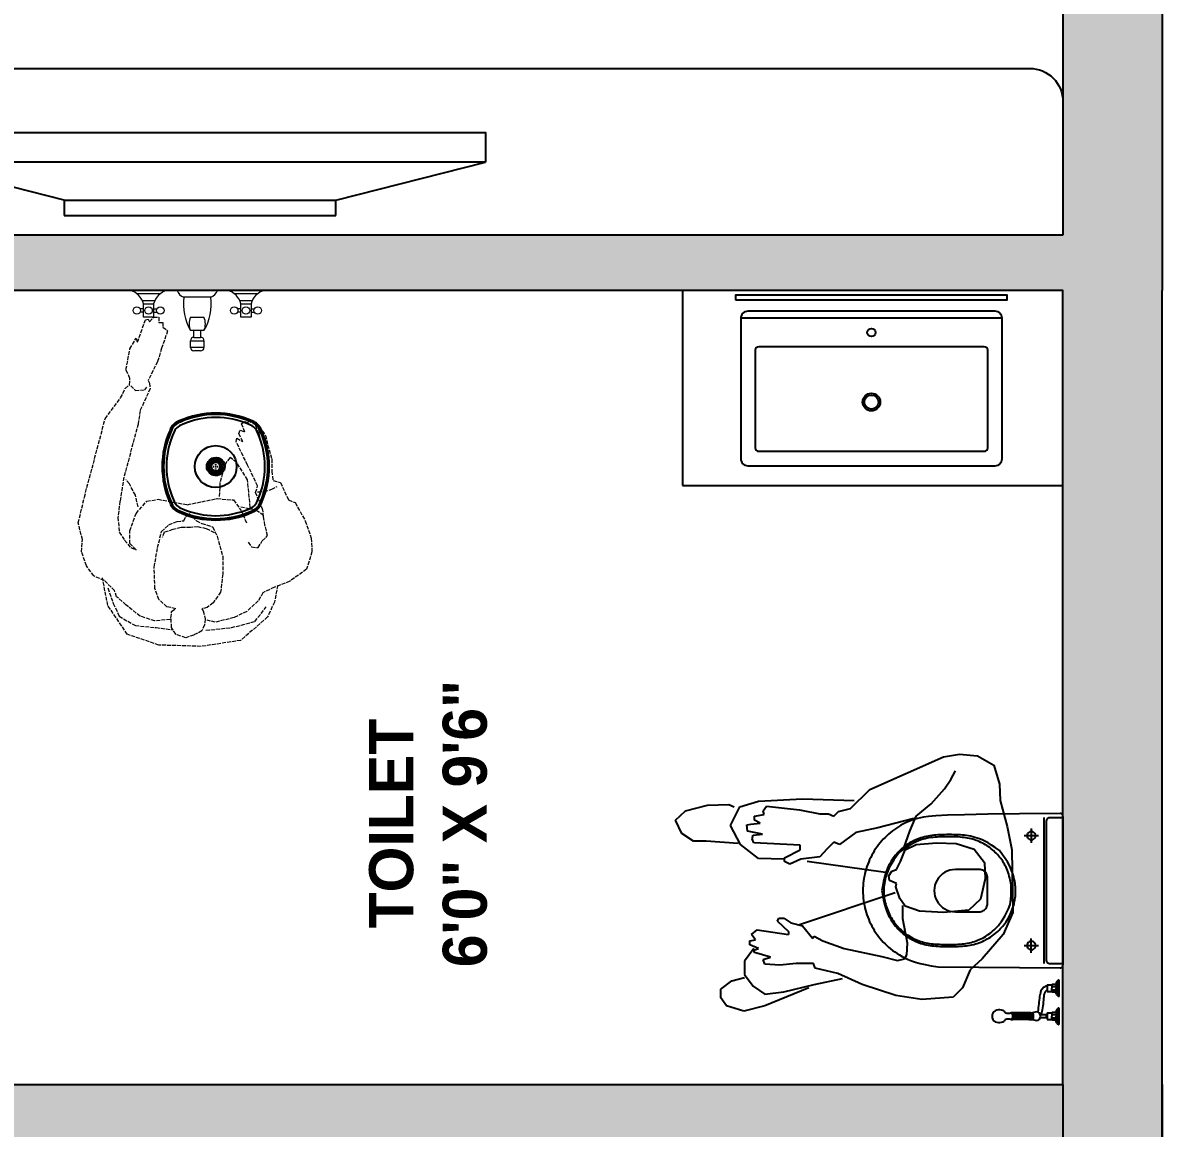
# Model space of a CAD drawing. Header units: inches. Extents: x 9636 to 21597, y -10243 to 557.
# Drawn here: x 9760.8 to 9864.1, y -6271.4 to -6171.2 of the extents above; entities that cross this region are included whole.
import ezdxf

# ---------------------------------------------------------------- set-up
doc = ezdxf.new("R2010")
doc.units = ezdxf.units.IN
doc.header["$MEASUREMENT"] = 0
doc.linetypes.add('ACAD_ISO02W100', pattern=[15, 12, -3])
doc.linetypes.add('CENTER2', pattern=[1.125, 0.75, -0.125, 0.125, -0.125])
doc.layers.add('col.', color=31, linetype='Continuous', lineweight=0)
doc.layers.add('WALL', color=23, linetype='Continuous', lineweight=15)
for name, color, linetype in [('Edges', 7, 'Continuous'), ('IEL-HATCH-002', 7, 'Continuous'), ('sanit acces', 4, 'Continuous')]:
    doc.layers.add(name, color=color, linetype=linetype)
doc.styles.add('HEMI', font='stylu.ttf')

# ---------------------------------------------------------------- blocks, each defined once
blk = doc.blocks.new('R95')
at = {"color": 0, "linetype": 'ByBlock'}
for p, q in [((-98.8, 714.9), (-136, 663.4)), ((-45.2, 731.4), (-98.8, 714.9)), ((-3.9, 729.4), (-45.2, 731.4)), ((49.7, 710.8), (-3.9, 729.4)), ((105.4, 679.9), (49.7, 710.8)), ((113.7, 659.3), (105.4, 679.9)), ((-136, 663.4), (-154.5, 616)), ((167.3, 634.6), (113.7, 659.3)), ((173.5, 611.9), (167.3, 634.6)), ((-245.3, 595.4), (-317.5, 512.9)), ((-199.9, 616), (-245.3, 595.4)), ((-148.3, 626.3), (-199.9, 616)), ((-154.5, 616), (-171, 581)), ((-12.2, 578.9), (4.3, 595.4)), ((4.3, 595.4), (35.3, 587.1)), ((138.4, 585.1), (146.7, 607.8)), ((146.7, 607.8), (154.9, 624.2)), ((202.4, 607.8), (173.5, 611.9)), ((239.5, 607.8), (202.4, 607.8)), ((282.8, 595.4), (239.5, 607.8)), ((311.7, 589.2), (282.8, 595.4)), ((-259.7, 556.2), (-214.3, 591.3)), ((-195.8, 566.5), (-228.8, 531.5)), ((-171, 581), (-195.8, 566.5)), ((-32.8, 566.5), (-12.2, 578.9)), ((-30.7, 545.9), (-32.8, 566.5)), ((35.3, 587.1), (62.1, 583)), ((62.1, 583), (82.7, 581)), ((82.7, 560.3), (68.3, 581)), ((82.7, 581), (136.4, 558.3)), ((93, 512.9), (82.7, 560.3)), ((136.4, 558.3), (157, 564.5)), ((138.4, 564.5), (138.4, 585.1)), ((157, 564.5), (220.9, 533.6)), ((357.1, 552.1), (309.6, 570.7)), ((309.6, 570.7), (332.3, 568.6)), ((326.1, 578.9), (311.7, 589.2)), ((332.3, 568.6), (326.1, 578.9)), ((-278.3, 484.1), (-259.7, 556.2)), ((-228.8, 531.5), (-247.4, 492.3)), ((-16.3, 535.6), (-30.7, 545.9)), ((82.7, 512.9), (41.5, 531.5)), ((91, 541.8), (175.5, 533.6)), ((175.5, 533.6), (229.2, 500.6)), ((220.9, 533.6), (293.1, 498.5)), ((328.2, 510.9), (322, 525.3)), ((322, 525.3), (348.8, 515)), ((348.8, 515), (355, 525.3)), ((350.9, 535.6), (359.1, 537.7)), ((355, 525.3), (350.9, 535.6)), ((359.1, 537.7), (357.1, 552.1)), ((-317.5, 512.9), (-336.1, 391.3)), ((-247.4, 492.3), (-261.8, 434.6)), ((113.7, 490.3), (82.7, 512.9)), ((117.8, 440.8), (113.7, 490.3)), ((229.2, 500.6), (243.6, 480)), ((303.5, 500.6), (293.1, 519.1)), ((293.1, 519.1), (317.9, 506.8)), ((293.1, 498.5), (303.5, 500.6)), ((317.9, 506.8), (328.2, 510.9)), ((-286.5, 405.8), (-278.3, 484.1)), ((-113.3, 457.3), (-169, 451.1)), ((-59.6, 457.3), (-113.3, 457.3)), ((2.3, 440.8), (-59.6, 457.3)), ((225.1, 465.5), (167.3, 449)), ((243.6, 480), (225.1, 465.5)), ((-261.8, 434.6), (-255.6, 409.9)), ((-202, 428.4), (-216.4, 409.9)), ((-169, 451.1), (-202, 428.4)), ((31.1, 426.4), (2.3, 440.8)), ((12.6, 432.6), (25, 407.8)), ((41.5, 393.4), (31.1, 426.4)), ((99.2, 348), (117.8, 440.8)), ((167.3, 449), (124, 447)), ((-336.1, 391.3), (-331.9, 261.5)), ((-288.6, 393.4), (-301, 368.7)), ((-270, 401.6), (-288.6, 393.4)), ((-251.5, 403.7), (-270, 401.6)), ((-226.7, 397.5), (-251.5, 403.7)), ((-220.5, 393.4), (-226.7, 397.5)), ((-216.4, 409.9), (-220.5, 393.4)), ((25, 407.8), (31.1, 381)), ((49.7, 376.9), (41.5, 393.4)), ((-301, 368.7), (-309.2, 343.9)), ((31.1, 381), (29.1, 358.4)), ((29.1, 358.4), (29.1, 329.5)), ((62.1, 364.5), (49.7, 376.9)), ((72.4, 354.2), (62.1, 364.5)), ((62.1, 343.9), (72.4, 354.2)), ((-309.2, 343.9), (-298.9, 313)), ((29.1, 329.5), (22.9, 304.8)), ((37.3, 292.4), (47.6, 317.1)), ((47.6, 317.1), (49.7, 337.7)), ((49.7, 337.7), (62.1, 343.9)), ((115.7, 259.4), (99.2, 348)), ((-298.9, 313), (-278.3, 300.6)), ((-278.3, 253.2), (-284.5, 300.6)), ((-278.3, 300.6), (-249.4, 298.6)), ((-253.5, 296.5), (-257.7, 249.1)), ((-249.4, 298.6), (-228.8, 300.6)), ((-228.8, 300.6), (-220.5, 313)), ((-220.5, 313), (-214.3, 286.2)), ((-214.3, 286.2), (-191.7, 261.5)), ((22.9, 304.8), (14.6, 278)), ((16.7, 269.7), (37.3, 292.4)), ((633.5, 288.3), (579.9, 269.7)), ((643.8, 273.8), (633.5, 288.3)), ((-331.9, 261.5), (-298.9, 164.6)), ((-272.1, 189.3), (-278.3, 253.2)), ((-257.7, 249.1), (-243.2, 203.8)), ((-191.7, 261.5), (-158.6, 249.1)), ((-158.6, 249.1), (-92.6, 247.1)), ((-92.6, 247.1), (-32.8, 257.4)), ((-32.8, 257.4), (16.7, 269.7)), ((14.6, 278), (-1.9, 271.8)), ((109.5, 224.4), (115.7, 259.4)), ((538.6, 257.4), (480.9, 228.5)), ((579.9, 269.7), (538.6, 257.4)), ((658.3, 273.8), (643.8, 273.8)), ((658.3, 261.5), (658.3, 273.8)), ((674.8, 261.5), (658.3, 261.5)), ((660.3, 232.6), (674.8, 245)), ((674.8, 245), (674.8, 261.5)), ((72.4, 191.4), (109.5, 224.4)), ((456.1, 234.7), (388, 203.8)), ((449.9, 189.3), (452, 218.2)), ((452, 218.2), (460.2, 224.4)), ((472.6, 232.6), (456.1, 234.7)), ((480.9, 228.5), (472.6, 232.6)), ((598.4, 195.5), (666.5, 220.3)), ((668.6, 228.5), (660.3, 232.6)), ((666.5, 220.3), (668.6, 228.5)), ((-243.2, 139.9), (-272.1, 189.3)), ((-243.2, 203.8), (-208.2, 160.5)), ((-32.8, 174.9), (-39, 191.4)), ((-39, 191.4), (-20.4, 172.8)), ((-10.1, 156.4), (-32.8, 174.9)), ((18.8, 172.8), (72.4, 191.4)), ((93, 197.6), (128.1, 189.3)), ((128.1, 189.3), (163.2, 170.8)), ((346.8, 197.6), (183.8, 154.3)), ((388, 203.8), (346.8, 197.6)), ((464.4, 174.9), (449.9, 189.3)), ((577.8, 172.8), (610.8, 191.4)), ((610.8, 191.4), (598.4, 195.5)), ((-298.9, 164.6), (-210.2, 104.8)), ((-208.2, 160.5), (-183.4, 131.6)), ((-20.4, 172.8), (18.8, 172.8)), ((14.6, 139.9), (-10.1, 156.4)), ((109.5, 141.9), (60, 135.7)), ((183.8, 154.3), (109.5, 141.9)), ((163.2, 170.8), (175.5, 160.5)), ((363.3, 96.6), (427.2, 144)), ((427.2, 144), (456.1, 158.4)), ((456.1, 158.4), (466.4, 170.8)), ((466.4, 170.8), (487.1, 172.8)), ((487.1, 172.8), (513.9, 160.5)), ((513.9, 160.5), (577.8, 172.8)), ((-204, 121.3), (-243.2, 139.9)), ((-156.6, 104.8), (-204, 121.3)), ((-183.4, 131.6), (-164.8, 125.4)), ((-164.8, 125.4), (-133.9, 94.5)), ((60, 135.7), (14.6, 139.9)), ((-210.2, 104.8), (-125.6, 88.3)), ((-133.9, 94.5), (-119.5, 61.5)), ((121.9, 32.7), (363.3, 96.6)), ((-119.5, 61.5), (-88.5, 38.9)), ((-88.5, 38.9), (-45.2, 24.4)), ((-45.2, 24.4), (-8.1, 26.5)), ((-8.1, 26.5), (43.5, 14.1)), ((43.5, 14.1), (121.9, 32.7))]:
    blk.add_line(p, q, dxfattribs=at)
blk = doc.blocks.new('Faucet - Bathroom front')
at = {"color": 250}
for p, q in [((-0.5, 4.25), (0.5, 4.25)), ((0.5, 3.75), (-0.5, 3.75)), ((-0.25, 3), (-0.25, 3.5)), ((0.25, 3.5), (0.25, 3)), ((-0.5, 3), (0.5, 3)), ((0.5, 2), (-0.5, 2)), ((-4, 1.625), (-4.25, 1.625)), ((-4, 1.375), (-4.25, 1.375)), ((-3.25, 1.625), (-3, 1.625)), ((-3.25, 1.375), (-3, 1.375)), ((3.25, 1.625), (3, 1.625)), ((3.25, 1.375), (3, 1.375)), ((4, 1.625), (4.25, 1.625)), ((4, 1.375), (4.25, 1.375)), ((-5, 0), (-2.25, 0)), ((-4.5087, 0.25), (-2.7408, 0.25)), ((-3.1442, 0.75), (-4.0979, 0.75)), ((-1.5, 0), (1.5, 0)), ((-1, 0.5), (1, 0.5)), ((2.25, 0), (5, 0)), ((2.7413, 0.25), (4.5092, 0.25)), ((4.1058, 0.75), (3.1521, 0.75))]:
    blk.add_line(p, q, dxfattribs=at)
for points in [[(-0.5, 3.75), (-0.5, 4.25)], [(-0.25, 4.5), (0.25, 4.5)], [(0.5, 4.25), (0.5, 3.75)], [(0.25, 3.5), (-0.25, 3.5)]]:
    blk.add_lwpolyline(points, dxfattribs=at)
for points in [[(-4, 1), (-4, 2), (-3.25, 2), (-3.25, 1)], [(3.25, 1), (3.25, 2), (4, 2), (4, 1)]]:
    blk.add_lwpolyline(points, close=True, dxfattribs=at)
for centre in [(-4.5, 1.5), (-3.625, 1.5), (-2.75, 1.5), (2.75, 1.5), (3.625, 1.5), (4.5, 1.5)]:
    blk.add_circle(centre, 0.2795, dxfattribs=at)
for centre, radius, start, end in [((-0.2575, 4.2575), 0.2426, 88.22243, 181.7776), ((0.2575, 4.2575), 0.2426, 358.2224, 91.77757), ((-0.2575, 3.7425), 0.2426, 178.2224, 271.7776), ((0.2575, 3.7425), 0.2426, 268.2224, 1.777565), ((3, 1), 4.0311, 150.2551, 187.125), ((0.6413, 2.5), 1.246, 156.3417, 203.6583), ((-3, 1), 4.0311, 352.875, 29.74488), ((-0.6413, 2.5), 1.246, 336.3417, 23.65835), ((-5.375, 1.375), 1.4252, 285.2551, 344.7449), ((-1.875, 1.375), 1.4252, 195.2551, 254.7449), ((1.875, 1.375), 1.4252, 285.2551, 344.7449), ((5.375, 1.375), 1.4252, 195.2551, 254.7449), ((-0.7962, -0.2038), 0.7327, 106.1502, 163.8498), ((0.7962, -0.2038), 0.7327, 16.1502, 73.84979)]:
    blk.add_arc(centre, radius, start, end, dxfattribs=at)
blk = doc.blocks.new('20')
at = {"linetype": 'Continuous'}
for p, q in [((20307.3, 17155.2), (20302.8, 17153.4)), ((20304.5, 17146.2), (20304.5, 17147.5)), ((20304.5, 17146.2), (20304.5, 17137.3)), ((20307.3, 17155.2), (20313.6, 17157.8)), ((20318, 17159.7), (20313.6, 17157.8)), ((20328.5, 17147.5), (20328.5, 17146.2)), ((20328.5, 17137.3), (20328.5, 17146.2)), ((20304.5, 17136), (20304.5, 17137.3)), ((20315.1, 17123.8), (20319.5, 17125.7)), ((20319.5, 17125.7), (20325.8, 17128.3)), ((20325.8, 17128.3), (20330.3, 17130.1)), ((20328.5, 17137.3), (20328.5, 17136))]:
    blk.add_line(p, q, dxfattribs=at)
at = {"linetype": 'CENTER2'}
for p, q in [((20316.5, 17161.7), (20316.5, 17121.7)), ((20336.5, 17141.7), (20296.5, 17141.7))]:
    blk.add_line(p, q, dxfattribs=at)
at = {"linetype": 'Continuous'}
for radius in [43.2, 18.5, 10.6, 9.32]:
    blk.add_circle((20316.5, 17141.7), radius, dxfattribs=at)
for centre, radius, start, end in [((20316.5, 17068.9), 183.5, 65.7429, 114.2555), ((20316.5, 17070.2), 179.3, 65.9155, 114.0846), ((20316.5, 17073.6), 169.8, 66.0504, 113.9499), ((20389.4, 17141.7), 183.5, 155.7431, 204.2554), ((20388.1, 17141.7), 179.3, 155.9156, 204.0844), ((20250.9, 17207.4), 30.4, 108.64, 161.3731), ((20252.5, 17205.8), 29.5, 107.9494, 162.0514), ((20255.7, 17202.6), 27.4, 107.1836, 162.814), ((20377.4, 17202.6), 27.4, 17.1884, 72.8085), ((20380.6, 17205.8), 29.5, 17.9496, 72.0505), ((20382.3, 17207.5), 30.3, 18.5617, 71.4379), ((20245, 17141.7), 179.3, 335.9155, 24.0845), ((20243.7, 17141.7), 183.5, 335.7447, 24.2565), ((20384.6, 17141.7), 169.8, 156.0462, 203.9541), ((20248.5, 17141.7), 169.8, 336.0461, 23.954), ((20316.5, 17141.7), 18, 136.0565, 268.6411), ((20316.5, 17141.7), 18, 136.0565, 268.9435), ((20316.5, 17141.7), 16.4, 124.5731, 280.4269), ((20308.7, 17149), 7.29, 134.2179, 143.1195), ((20316.5, 17141.7), 18, 88.9435, 136.0565), ((20316.5, 17141.7), 13.3, 25.5438, 154.4562), ((20316.5, 17141.7), 16.4, 304.5731, 100.4269), ((20316.5, 17141.7), 18, 316.0565, 88.9435), ((20317, 17153), 6.74, 81.5149, 91.1477), ((20316.5, 17141.7), 13.3, 205.5438, 334.4562), ((20316.1, 17130.5), 6.74, 261.5141, 271.147), ((20316.5, 17141.7), 18, 268.9435, 316.0565), ((20324.4, 17134.5), 7.29, 314.2179, 323.1195), ((20250.9, 17076.1), 30.4, 198.6493, 251.3514), ((20252.9, 17078.1), 30.1, 198.4913, 251.509), ((20255.7, 17080.9), 27.4, 197.1892, 252.8119), ((20316.5, 17213.3), 179.3, 245.9156, 294.0845), ((20316.5, 17209.9), 169.8, 246.0502, 293.9498), ((20377.4, 17080.9), 27.4, 287.1823, 342.8172), ((20380.7, 17077.6), 29.4, 287.8792, 342.1204), ((20382.3, 17076), 30.3, 288.5612, 341.4243), ((20316.5, 17214.6), 183.5, 245.7453, 294.2564)]:
    blk.add_arc(centre, radius, start, end, dxfattribs=at)
blk = doc.blocks.new('BASIN23')
at = {"color": 252}
blk.add_line((4619.05, 4552.68), (4590.2, 4552.68), dxfattribs=at)
for points in [[(4618.28, 4553.45), (4590.97, 4553.45, 0.414214), (4590.2, 4552.68), (4590.2, 4537.16, 0.414214), (4590.97, 4536.39), (4618.28, 4536.39, 0.414214), (4619.05, 4537.16), (4619.05, 4552.68, 0.414214)], [(4617.07, 4549.53), (4592.18, 4549.53, 0.414214), (4591.79, 4549.14), (4591.79, 4538.37, 0.414214), (4592.18, 4537.98), (4617.07, 4537.98, 0.414214), (4617.46, 4538.37), (4617.46, 4549.14, 0.414214)]]:
    blk.add_lwpolyline(points, format="xyb", close=True, dxfattribs=at)
for centre, radius in [((4604.62, 4551.1), 0.455), ((4604.62, 4543.42), 0.971), ((4604.62, 4543.42), 0.777)]:
    blk.add_circle(centre, radius, dxfattribs=at)
blk = doc.blocks.new('erh')
for p, q in [((3623.97, 765.54), (3599.36, 765.54)), ((3599.36, 765.54), (3599.36, 764.17)), ((3623.97, 764.17), (3623.97, 765.54)), ((3623.97, 764.17), (3599.36, 764.17))]:
    blk.add_line(p, q)
at = {"ltscale": 7}
for p, q in [((3599.36, 764.17), (3585.77, 760.72)), ((3623.97, 764.17), (3637.56, 760.72))]:
    blk.add_line(p, q, dxfattribs=at)
blk.add_lwpolyline([(3585.77, 760.72), (3637.56, 760.72), (3637.56, 758.04), (3585.77, 758.04)], close=True, dxfattribs=at)
blk = doc.blocks.new('R91')
at = {"color": 9, "linetype": 'ByBlock', "true_color": 0xbbbcbf}
for p, q in [((-440.8, 952.5), (-503.2, 916.9)), ((-372.4, 958.5), (-440.8, 952.5)), ((-312.9, 949.5), (-372.4, 958.5)), ((-503.2, 916.9), (-524, 845.6)), ((-33.6, 824.8), (-312.9, 949.5)), ((-339.7, 863.4), (-357.5, 896.1)), ((-524, 845.6), (-526.9, 783.2)), ((-315.9, 827.8), (-339.7, 863.4)), ((-265.4, 771.4), (-315.9, 827.8)), ((40.7, 753.5), (-33.6, 824.8)), ((-526.9, 783.2), (-553.7, 685.2)), ((222, 789.2), (25.9, 783.2)), ((388.5, 780.3), (222, 789.2)), ((459.8, 759.5), (388.5, 780.3)), ((-208.9, 723.9), (-265.4, 771.4)), ((85.3, 741.7), (40.7, 753.5)), ((103.2, 723.9), (85.3, 741.7)), ((233.9, 747.6), (156.7, 732.8)), ((358.8, 762.5), (233.9, 747.6)), ((370.7, 744.6), (358.8, 762.5)), ((367.7, 729.8), (370.7, 744.6)), ((495.5, 688.2), (459.8, 759.5)), ((501.4, 768.4), (480.6, 759.5)), ((581.7, 765.4), (501.4, 768.4)), ((664.9, 744.6), (581.7, 765.4)), ((703.5, 709), (664.9, 744.6)), ((-185.1, 667.4), (-208.9, 723.9)), ((-200, 714.9), (-63.3, 679.3)), ((124, 732.8), (103.2, 723.9)), ((156.7, 732.8), (124, 732.8)), ((403.4, 723.9), (367.7, 729.8)), ((382.5, 697.1), (403.4, 709)), ((418.2, 694.2), (382.5, 697.1)), ((403.4, 709), (403.4, 723.9)), ((433.1, 691.2), (418.2, 694.2)), ((430.1, 667.4), (433.1, 691.2)), ((679.8, 658.5), (703.5, 709)), ((-553.7, 685.2), (-571.5, 596.2)), ((-161.4, 602.1), (-185.1, 667.4)), ((-63.3, 679.3), (19.9, 661.5)), ((19.9, 661.5), (82.4, 616.9)), ((373.6, 655.6), (430.1, 667.4)), ((409.3, 652.6), (373.6, 655.6)), ((412.3, 637.7), (409.3, 652.6)), ((456.9, 616.9), (495.5, 688.2)), ((635.2, 628.8), (679.8, 658.5)), ((-360.5, 619.9), (-428.9, 599.1)), ((-286.2, 622.9), (-360.5, 619.9)), ((-208.9, 616.9), (-286.2, 622.9)), ((-167.3, 596.2), (-208.9, 616.9)), ((82.4, 616.9), (103.2, 625.9)), ((103.2, 625.9), (129.9, 599.1)), ((231, 614), (406.3, 622.9)), ((231, 596.2), (231, 614)), ((388.5, 563.5), (456.9, 616.9)), ((406.3, 622.9), (412.3, 637.7)), ((465.8, 619.9), (587.6, 628.8)), ((587.6, 628.8), (635.2, 628.8)), ((-571.5, 596.2), (-574.5, 358.6)), ((-428.9, 599.1), (-467.5, 548.6)), ((-149.5, 551.6), (-167.3, 596.2)), ((129.9, 599.1), (156.7, 569.4)), ((156.7, 569.4), (228, 560.5)), ((290.4, 566.5), (231, 596.2)), ((290.4, 551.6), (290.4, 566.5)), ((293.4, 560.5), (388.5, 563.5)), ((-467.5, 548.6), (-470.5, 486.3)), ((-134.6, 521.9), (-149.5, 551.6)), ((-116.8, 516), (-134.6, 521.9)), ((-93, 510), (204.2, 551.6)), ((228, 560.5), (269.6, 542.7)), ((269.6, 542.7), (290.4, 551.6)), ((-470.5, 486.3), (-452.6, 409.1)), ((-134.6, 468.5), (-107.9, 480.3)), ((-104.9, 498.2), (-116.8, 516)), ((-107.9, 480.3), (-104.9, 498.2)), ((-146.5, 412), (-131.6, 456.6)), ((-131.6, 456.6), (-134.6, 468.5)), ((-128.7, 432.8), (236.9, 311.1)), ((-452.6, 409.1), (-408.1, 367.5)), ((-167.3, 382.3), (-146.5, 412)), ((-574.5, 358.6), (-538.8, 275.4)), ((-408.1, 367.5), (-312.9, 358.6)), ((-312.9, 358.6), (-220.8, 364.5)), ((-220.8, 364.5), (-167.3, 382.3)), ((-158.4, 334.8), (-158.4, 385.3)), ((-176.2, 242.8), (-158.4, 334.8)), ((222, 308.1), (183.4, 260.6)), ((266.6, 320), (222, 308.1)), ((293.4, 337.8), (266.6, 320)), ((272.6, 284.3), (317.2, 325.9)), ((311.2, 337.8), (293.4, 337.8)), ((317.2, 325.9), (311.2, 337.8)), ((-538.8, 275.4), (-458.6, 183.4)), ((177.5, 269.5), (144.8, 251.7)), ((183.4, 260.6), (177.5, 269.5)), ((275.5, 275.4), (272.6, 284.3)), ((394.4, 293.3), (275.5, 275.4)), ((415.2, 275.4), (394.4, 293.3)), ((400.4, 254.6), (415.2, 275.4)), ((-173.3, 198.2), (-176.2, 242.8)), ((64.5, 222), (-78.1, 192.3)), ((144.8, 251.7), (64.5, 222)), ((388.5, 222), (421.2, 236.8)), ((406.3, 216), (388.5, 222)), ((421.2, 251.7), (400.4, 254.6)), ((403.4, 207.1), (406.3, 216)), ((406.3, 222), (442, 174.5)), ((421.2, 236.8), (421.2, 251.7)), ((-458.6, 183.4), (-414, 141.8)), ((-164.3, 183.4), (-173.3, 198.2)), ((-137.6, 177.4), (-164.3, 183.4)), ((-78.1, 192.3), (-137.6, 177.4)), ((343.9, 189.3), (403.4, 207.1)), ((370.7, 180.4), (343.9, 189.3)), ((364.7, 162.6), (370.7, 180.4)), ((442, 174.5), (442, 124)), ((-414, 141.8), (-384.3, 73.5)), ((88.3, 127), (174.5, 147.7)), ((174.5, 147.7), (180.4, 165.6)), ((180.4, 165.6), (245.8, 165.6)), ((245.8, 165.6), (308.2, 159.6)), ((308.2, 159.6), (364.7, 162.6)), ((-3.8, 85.4), (88.3, 127)), ((177.5, 85.4), (70.5, 109.1)), ((442, 124), (409.3, 79.4)), ((489.5, 100.2), (442, 112.1)), ((531.2, 67.6), (489.5, 100.2)), ((-384.3, 73.5), (-348.6, 37.9)), ((-229.7, 29), (-131.6, 43.8)), ((-131.6, 43.8), (-3.8, 85.4)), ((293.4, 58.7), (177.5, 85.4)), ((198.3, 73.5), (364.7, 5.2)), ((364.7, 49.7), (293.4, 58.7)), ((409.3, 79.4), (364.7, 49.7)), ((531.2, 34.9), (531.2, 67.6)), ((-348.6, 37.9), (-229.7, 29)), ((364.7, 5.2), (445, -15.6)), ((445, -15.6), (510.3, 5.2)), ((510.3, 5.2), (531.2, 34.9))]:
    blk.add_line(p, q, dxfattribs=at)
blk = doc.blocks.new('wall handshower (top)')
at = {"color": 0}
for p, q in [((29.5, 0), (-29.5, 0)), ((-29.5, 0), (-29.5, -2.7)), ((29.5, 0), (29.5, -2.7)), ((129.5, 0), (70.5, 0)), ((70.5, 0), (70.5, -2.7)), ((129.5, 0), (129.5, -2.7)), ((-27.3, -4), (27.3, -4)), ((-21.5, -10.1), (0, -10.1)), ((-14.1, -10.1), (-14.1, -24.7)), ((-12, -42.7), (-12, -25.9)), ((-12, -25.9), (-0.1, -25.9)), ((-6, -25.9), (-6, -10.1)), ((11.8, -25.9), (-0.1, -25.9)), ((21.5, -10.1), (0, -10.1)), ((5.9, -25.9), (5.9, -10.1)), ((11.8, -42.7), (11.8, -25.9)), ((14, -10.1), (14, -24.7)), ((72.7, -4), (127.3, -4)), ((78.5, -10.1), (100, -10.1)), ((85.9, -10.1), (85.9, -24.7)), ((88, -42.7), (88, -25.9)), ((88, -25.9), (99.9, -25.9)), ((94, -25.9), (94, -10.1)), ((111.8, -25.9), (99.9, -25.9)), ((121.5, -10.1), (100, -10.1)), ((105.9, -25.9), (105.9, -10.1)), ((111.8, -42.7), (111.8, -25.9)), ((114, -10.1), (114, -24.7)), ((-12, -42.7), (11.8, -42.7)), ((88, -42.7), (111.8, -42.7)), ((94.8, -45.5), (94.8, -67.4)), ((105.1, -45.5), (105.1, -67.7)), ((88, -101), (88, -95.2)), ((88, -108.4), (88, -165.2)), ((88.6, -107.2), (88.6, -164.5)), ((89.5, -105.8), (89.5, -163.6)), ((90.7, -104.4), (90.7, -162.5)), ((92.2, -103.2), (92.2, -161.5)), ((93.8, -102.1), (93.8, -160.7)), ((95.7, -101.4), (95.7, -160)), ((97.7, -100.9), (97.7, -159.6)), ((99.7, -100.8), (99.7, -159.5)), ((101.7, -101), (101.7, -159.7)), ((103.7, -101.5), (103.7, -160.1)), ((105.5, -102.3), (105.5, -160.8)), ((107.1, -103.3), (107.1, -161.6)), ((108.5, -104.5), (108.5, -162.6)), ((109.6, -105.8), (109.6, -163.6)), ((110.4, -107), (110.4, -164.4)), ((110.9, -107.8), (110.9, -164.9)), ((111.1, -101), (111.1, -95.2)), ((111.1, -108.4), (111.1, -165.2))]:
    blk.add_line(p, q, dxfattribs=at)
for centre, radius, start, end in [((-27.4, -1.6), 2.41, 207.9179, 271.9718), ((-15, 2), 13.8, 205.7896, 241.6564), ((-10.4, -20.2), 5.86, 230.0793, 254.0924), ((10.2, -20.2), 5.86, 285.9076, 309.9207), ((15, 2), 13.8, 298.3436, 334.2104), ((27.4, -1.6), 2.41, 268.0282, 332.0821), ((72.6, -1.6), 2.41, 207.9179, 271.9718), ((85, 2), 13.8, 205.7896, 241.6564), ((89.6, -20.2), 5.86, 230.0793, 254.0924), ((110.2, -20.2), 5.86, 285.9076, 309.9207), ((115, 2), 13.8, 298.3436, 334.2104), ((127.4, -1.6), 2.41, 268.0282, 332.0821), ((16.8, -40.9), 24.5, 184.3011, 218.585), ((22.3, -35.7), 32.1, 219.6697, 269.6336), ((22, -37.7), 15.3, 199.0504, 270.6085), ((-21.2, -678.9), 627.4, 81.0602, 86.0403), ((-119, -1558.6), 1497.4, 82.5073, 84.5933), ((71.4, -103.7), 44.8, 58.5932, 83.7686), ((73.1, -100.5), 26.8, 64.0824, 83.2266), ((115.2, -81.1), 30.7, 168.4004, 207.2273), ((99.5, -83.4), 16.7, 30.5106, 149.4894), ((99.9, -36.8), 10, 215.7762, 324.2238), ((83.8, -81.1), 30.7, 332.7727, 11.5996), ((90.1, -104.7), 2.8, 137.3065, 222.6935), ((89.2, -101.9), 1.5, 143.1441, 216.8559), ((89.2, -107.5), 1.5, 143.1441, 216.8559), ((99.6, -108.5), 17.6, 49.0147, 130.9853), ((99.6, -109.9), 14.6, 37.5398, 142.4602), ((99.6, -110.3), 13.8, 33.1371, 146.8629), ((99.6, -112.3), 12.9, 26.3551, 153.6449), ((99.6, -113.4), 12.6, 23.4368, 156.5632), ((109.9, -101.9), 1.5, 323.1441, 36.8559), ((109.1, -104.7), 2.8, 317.3065, 42.6935), ((109.9, -107.5), 1.5, 323.1441, 36.8559), ((99.6, -174.1), 14.6, 37.5398, 142.4602), ((99.6, -174.6), 13.8, 33.1371, 146.8629), ((119.7, -215.3), 42.7, 153.5123, 181.2517), ((72.4, -182), 17, 302.6481, 343.7121), ((90.1, -168.9), 2.8, 137.3065, 222.6935), ((89.2, -166.1), 1.5, 143.1441, 216.8559), ((89.2, -171.7), 1.5, 143.1441, 216.8559), ((99.6, -176.5), 12.9, 26.3551, 153.6449), ((99.6, -177.6), 12.6, 23.4368, 156.5632), ((41.8, -182.1), 47.1, 354.3747, 11.6429), ((157.3, -182.1), 47.1, 168.3571, 185.6253), ((126.7, -182), 17, 196.2879, 237.3519), ((109.9, -166.1), 1.5, 323.1441, 36.8559), ((109.1, -168.9), 2.8, 317.3065, 42.6935), ((109.9, -171.7), 1.5, 323.1441, 36.8559), ((79.4, -215.3), 42.7, 358.7483, 26.4877), ((99.5, -216.6), 22.5, 179.1351, 0.8649)]:
    blk.add_arc(centre, radius, start, end, dxfattribs=at)
blk = doc.blocks.new('Duravit Wall Hung Toilet pl')
at = {"layer": 'Edges'}
for p, q in [((0.4975, 0.5127), (0.4977, 0.5136)), ((0.4975, 0.5118), (0.4975, 0.5127)), ((0.4977, 0.5136), (0.498, 0.5144)), ((0.498, 0.5144), (0.4984, 0.5153)), ((0.4984, 0.5153), (0.4989, 0.516)), ((0.4989, 0.516), (0.4995, 0.5167)), ((0.4995, 0.5167), (0.5002, 0.5173)), ((0.5002, 0.5173), (0.501, 0.5178)), ((0.501, 0.5178), (0.5018, 0.5183)), ((0.5018, 0.5183), (0.5027, 0.5186)), ((0.5027, 0.5186), (0.5036, 0.5187)), ((0.5036, 0.5187), (0.5045, 0.5188)), ((0.5045, 0.5188), (0.5074, 0.5188)), ((0.5074, 0.4888), (0.5074, 0.5188)), ((0.5074, 0.5188), (0.8527, 0.5188)), ((0.8527, 0.4888), (0.8527, 0.5188)), ((0.8527, 0.5188), (0.8556, 0.5188)), ((0.8556, 0.5188), (0.8565, 0.5187)), ((0.8565, 0.5187), (0.8574, 0.5186)), ((0.8574, 0.5186), (0.8583, 0.5183)), ((0.8583, 0.5183), (0.8591, 0.5178)), ((0.8591, 0.5178), (0.8599, 0.5173)), ((0.8599, 0.5173), (0.8606, 0.5167)), ((0.8606, 0.5167), (0.8612, 0.516)), ((0.8612, 0.516), (0.8617, 0.5153)), ((0.8617, 0.5153), (0.8621, 0.5144)), ((0.8621, 0.5144), (0.8624, 0.5136)), ((0.8624, 0.5136), (0.8626, 0.5127)), ((0.8626, 0.5127), (0.8626, 0.5118)), ((0.5001, 0.2238), (0.4975, 0.5118)), ((0.5075, 0.4875), (0.5074, 0.4888)), ((0.5078, 0.4862), (0.5075, 0.4875)), ((0.5082, 0.485), (0.5078, 0.4862)), ((0.5088, 0.4838), (0.5082, 0.485)), ((0.8519, 0.485), (0.8513, 0.4838)), ((0.8523, 0.4862), (0.8519, 0.485)), ((0.8526, 0.4875), (0.8523, 0.4862)), ((0.8527, 0.4888), (0.8526, 0.4875)), ((0.8527, 0.4738), (0.5074, 0.4738)), ((0.5095, 0.4827), (0.5088, 0.4838)), ((0.5104, 0.4817), (0.5095, 0.4827)), ((0.5113, 0.4809), (0.5104, 0.4817)), ((0.5124, 0.4801), (0.5113, 0.4809)), ((0.5136, 0.4796), (0.5124, 0.4801)), ((0.5148, 0.4791), (0.5136, 0.4796)), ((0.5161, 0.4789), (0.5148, 0.4791)), ((0.5174, 0.4788), (0.5161, 0.4789)), ((0.8427, 0.4788), (0.5174, 0.4788)), ((0.5501, 0.4538), (0.5501, 0.4608)), ((0.8101, 0.4538), (0.8101, 0.4608)), ((0.844, 0.4789), (0.8427, 0.4788)), ((0.8453, 0.4791), (0.844, 0.4789)), ((0.8465, 0.4796), (0.8453, 0.4791)), ((0.8477, 0.4801), (0.8465, 0.4796)), ((0.8488, 0.4809), (0.8477, 0.4801)), ((0.8498, 0.4817), (0.8488, 0.4809)), ((0.8506, 0.4827), (0.8498, 0.4817)), ((0.8513, 0.4838), (0.8506, 0.4827)), ((0.5331, 0.4438), (0.5401, 0.4438)), ((0.5401, 0.4438), (0.5404, 0.4464)), ((0.5404, 0.4412), (0.5401, 0.4438)), ((0.5401, 0.4438), (0.5501, 0.4438)), ((0.5404, 0.4464), (0.5414, 0.4488)), ((0.5414, 0.4388), (0.5404, 0.4412)), ((0.5414, 0.4488), (0.543, 0.4509)), ((0.543, 0.4367), (0.5414, 0.4388)), ((0.543, 0.4509), (0.5451, 0.4525)), ((0.5451, 0.4351), (0.543, 0.4367)), ((0.5451, 0.4525), (0.5475, 0.4535)), ((0.5475, 0.4341), (0.5451, 0.4351)), ((0.5475, 0.4535), (0.5501, 0.4538)), ((0.5501, 0.4338), (0.5475, 0.4341)), ((0.5501, 0.4538), (0.5526, 0.4535)), ((0.5501, 0.4438), (0.5501, 0.4538)), ((0.5501, 0.4438), (0.5601, 0.4438)), ((0.5501, 0.4338), (0.5501, 0.4438)), ((0.5526, 0.4341), (0.5501, 0.4338)), ((0.5501, 0.4268), (0.5501, 0.4338)), ((0.5526, 0.4535), (0.5551, 0.4525)), ((0.5551, 0.4351), (0.5526, 0.4341)), ((0.5551, 0.4525), (0.5571, 0.4509)), ((0.5571, 0.4367), (0.5551, 0.4351)), ((0.5571, 0.4509), (0.5587, 0.4488)), ((0.5587, 0.4388), (0.5571, 0.4367)), ((0.5587, 0.4488), (0.5597, 0.4464)), ((0.5597, 0.4412), (0.5587, 0.4388)), ((0.5597, 0.4464), (0.5601, 0.4438)), ((0.5601, 0.4438), (0.5597, 0.4412)), ((0.5601, 0.4438), (0.5671, 0.4438)), ((0.8001, 0.4438), (0.7931, 0.4438)), ((0.8001, 0.4438), (0.8004, 0.4464)), ((0.8101, 0.4438), (0.8001, 0.4438)), ((0.8004, 0.4412), (0.8001, 0.4438)), ((0.8004, 0.4464), (0.8014, 0.4488)), ((0.8014, 0.4388), (0.8004, 0.4412)), ((0.8014, 0.4488), (0.803, 0.4509)), ((0.803, 0.4367), (0.8014, 0.4388)), ((0.803, 0.4509), (0.8051, 0.4525)), ((0.8051, 0.4351), (0.803, 0.4367)), ((0.8051, 0.4525), (0.8075, 0.4535)), ((0.8075, 0.4341), (0.8051, 0.4351)), ((0.8075, 0.4535), (0.8101, 0.4538)), ((0.8101, 0.4338), (0.8075, 0.4341)), ((0.8101, 0.4538), (0.8126, 0.4535)), ((0.8101, 0.4438), (0.8101, 0.4538)), ((0.8201, 0.4438), (0.8101, 0.4438)), ((0.8101, 0.4338), (0.8101, 0.4438)), ((0.8126, 0.4341), (0.8101, 0.4338)), ((0.8101, 0.4268), (0.8101, 0.4338)), ((0.8126, 0.4535), (0.8151, 0.4525)), ((0.8151, 0.4351), (0.8126, 0.4341)), ((0.8151, 0.4525), (0.8171, 0.4509)), ((0.8171, 0.4367), (0.8151, 0.4351)), ((0.8171, 0.4509), (0.8187, 0.4488)), ((0.8187, 0.4388), (0.8171, 0.4367)), ((0.8187, 0.4488), (0.8197, 0.4464)), ((0.8197, 0.4412), (0.8187, 0.4388)), ((0.8197, 0.4464), (0.8201, 0.4438)), ((0.8201, 0.4438), (0.8197, 0.4412)), ((0.8271, 0.4438), (0.8201, 0.4438))]:
    blk.add_line(p, q, dxfattribs=at)
for points in [[(0.8626, 0.5118), (0.8616, 0.4157), (0.8606, 0.3413), (0.8595, 0.2857), (0.8583, 0.2458), (0.857, 0.2184), (0.8556, 0.2007), (0.8541, 0.1894), (0.8525, 0.1816), (0.8507, 0.1747), (0.8488, 0.1682), (0.8467, 0.1621), (0.8445, 0.1562), (0.8422, 0.1506), (0.8397, 0.1451), (0.837, 0.1399), (0.8342, 0.1348), (0.8312, 0.1298), (0.828, 0.1249), (0.8247, 0.1201), (0.8212, 0.1155), (0.8176, 0.1109), (0.8139, 0.1065), (0.8099, 0.1021), (0.8059, 0.098), (0.8017, 0.0939), (0.7974, 0.09), (0.793, 0.0862), (0.7884, 0.0826), (0.7837, 0.0791), (0.7789, 0.0758), (0.774, 0.0727), (0.769, 0.0697), (0.7639, 0.0668), (0.7588, 0.0642), (0.7535, 0.0617), (0.7482, 0.0594), (0.7427, 0.0572), (0.7373, 0.0553), (0.7317, 0.0535), (0.7261, 0.0519), (0.7205, 0.0505), (0.7148, 0.0493), (0.709, 0.0482), (0.7033, 0.0474), (0.6975, 0.0467), (0.6917, 0.0462), (0.6859, 0.0459), (0.6801, 0.0458), (0.6742, 0.0459), (0.6684, 0.0462), (0.6626, 0.0467), (0.6568, 0.0474), (0.6511, 0.0482), (0.6453, 0.0493), (0.6396, 0.0505), (0.634, 0.0519), (0.6284, 0.0535), (0.6229, 0.0553), (0.6174, 0.0572), (0.612, 0.0594), (0.6066, 0.0617), (0.6014, 0.0642), (0.5962, 0.0668), (0.5911, 0.0697), (0.5861, 0.0727), (0.5812, 0.0758), (0.5764, 0.0791), (0.5717, 0.0826), (0.5672, 0.0862), (0.5627, 0.09), (0.5584, 0.0939), (0.5542, 0.098), (0.5502, 0.1022), (0.5462, 0.1065), (0.5424, 0.1111), (0.5387, 0.1159), (0.535, 0.121), (0.5315, 0.1265), (0.5279, 0.1322), (0.5244, 0.1384), (0.521, 0.1451), (0.5176, 0.1524), (0.5143, 0.1607), (0.5111, 0.17), (0.508, 0.1808), (0.5052, 0.1932), (0.5025, 0.2074), (0.5001, 0.2238)], [(0.6801, 0.0908), (0.6679, 0.0926), (0.6573, 0.0946), (0.648, 0.0968), (0.64, 0.0991), (0.633, 0.1015), (0.6269, 0.104), (0.6215, 0.1066), (0.6165, 0.1092), (0.6119, 0.1118), (0.6076, 0.1144), (0.6036, 0.1171), (0.5998, 0.1199), (0.5962, 0.1227), (0.5929, 0.1256), (0.5896, 0.1285), (0.5865, 0.1316), (0.5835, 0.1347), (0.5807, 0.1379), (0.5779, 0.1413), (0.5752, 0.1447), (0.5727, 0.1482), (0.5702, 0.1518), (0.5679, 0.1555), (0.5657, 0.1592), (0.5637, 0.1631), (0.5618, 0.1669), (0.5599, 0.1709), (0.5583, 0.1749), (0.5567, 0.1789), (0.5553, 0.183), (0.5541, 0.1872), (0.5529, 0.1914), (0.5519, 0.1956), (0.5511, 0.1999), (0.5503, 0.2043), (0.5497, 0.2087), (0.5492, 0.2133), (0.5487, 0.218), (0.5484, 0.2229), (0.5481, 0.2279), (0.5479, 0.2332), (0.5477, 0.2385), (0.5476, 0.244), (0.5476, 0.2496), (0.5476, 0.2551), (0.5477, 0.2606), (0.5479, 0.266), (0.5481, 0.2712), (0.5484, 0.2763), (0.5487, 0.2811), (0.5492, 0.2858), (0.5497, 0.2904), (0.5503, 0.2949), (0.5511, 0.2992), (0.5519, 0.3035), (0.5529, 0.3078), (0.5541, 0.3119), (0.5553, 0.3161), (0.5567, 0.3202), (0.5583, 0.3242), (0.5599, 0.3283), (0.5618, 0.3322), (0.5637, 0.3361), (0.5657, 0.3399), (0.5679, 0.3436), (0.5702, 0.3473), (0.5727, 0.3509), (0.5752, 0.3544), (0.5779, 0.3578), (0.5807, 0.3612), (0.5835, 0.3644), (0.5865, 0.3676), (0.5896, 0.3706), (0.5928, 0.3736), (0.5961, 0.3764), (0.5995, 0.3791), (0.6029, 0.3817), (0.6065, 0.3842), (0.6101, 0.3866), (0.6138, 0.3888), (0.6176, 0.391), (0.6215, 0.393), (0.6254, 0.3949), (0.6293, 0.3966), (0.6334, 0.3982), (0.6375, 0.3997), (0.6416, 0.401), (0.6458, 0.4022), (0.65, 0.4033), (0.6542, 0.4042), (0.6585, 0.405), (0.6628, 0.4057), (0.6671, 0.4062), (0.6714, 0.4065), (0.6757, 0.4067), (0.6801, 0.4068), (0.6844, 0.4067), (0.6888, 0.4065), (0.6932, 0.4061), (0.6977, 0.4055), (0.7023, 0.4047), (0.7071, 0.4037), (0.712, 0.4025), (0.7171, 0.4011), (0.7224, 0.3994), (0.728, 0.3973), (0.7341, 0.3947), (0.7407, 0.3914), (0.748, 0.3873), (0.756, 0.3822), (0.7648, 0.3761), (0.7747, 0.3687)], [(0.7711, 0.132), (0.7617, 0.1249), (0.7531, 0.119), (0.7454, 0.1141), (0.7384, 0.1101), (0.7321, 0.1069), (0.7262, 0.1044), (0.7208, 0.1024), (0.7157, 0.1008), (0.7108, 0.0994), (0.7061, 0.0982), (0.7015, 0.0973), (0.697, 0.0965), (0.6927, 0.096), (0.6884, 0.0956), (0.6842, 0.0953), (0.6801, 0.0953), (0.6759, 0.0953), (0.6717, 0.0956), (0.6675, 0.0959), (0.6634, 0.0964), (0.6593, 0.097), (0.6552, 0.0978), (0.6511, 0.0986), (0.647, 0.0997), (0.643, 0.1008), (0.639, 0.1021), (0.6351, 0.1036), (0.6312, 0.1051), (0.6274, 0.1068), (0.6237, 0.1086), (0.6199, 0.1105), (0.6163, 0.1126), (0.6127, 0.1147), (0.6092, 0.117), (0.6058, 0.1194), (0.6025, 0.1219), (0.5992, 0.1246), (0.5961, 0.1273), (0.593, 0.1301), (0.59, 0.1331), (0.5872, 0.1361), (0.5844, 0.1392), (0.5817, 0.1424), (0.5791, 0.1457), (0.5767, 0.1491), (0.5744, 0.1526), (0.5721, 0.1561), (0.57, 0.1597), (0.568, 0.1634), (0.5662, 0.1671), (0.5645, 0.1709), (0.5628, 0.1748), (0.5614, 0.1787), (0.56, 0.1826), (0.5588, 0.1866), (0.5577, 0.1907), (0.5568, 0.1947), (0.5559, 0.1989), (0.5552, 0.2031), (0.5546, 0.2074), (0.5541, 0.2119), (0.5537, 0.2166), (0.5533, 0.2214), (0.5531, 0.2265), (0.5529, 0.2318), (0.5527, 0.2373), (0.5526, 0.2429), (0.5526, 0.2485), (0.5527, 0.2542), (0.5528, 0.2598), (0.553, 0.2653), (0.5532, 0.2705), (0.5536, 0.2755), (0.554, 0.2803), (0.5545, 0.2848), (0.5552, 0.2892), (0.5559, 0.2934), (0.5567, 0.2975), (0.5576, 0.3015), (0.5587, 0.3055), (0.5599, 0.3094), (0.5612, 0.3132), (0.5626, 0.317), (0.5642, 0.3208), (0.5659, 0.3245), (0.5677, 0.3282), (0.5696, 0.3318), (0.5716, 0.3353), (0.5738, 0.3388), (0.576, 0.3422), (0.5785, 0.3456), (0.5811, 0.349), (0.5839, 0.3523), (0.587, 0.3557), (0.5903, 0.3591), (0.5939, 0.3625), (0.5978, 0.366), (0.6022, 0.3696), (0.6072, 0.3733), (0.613, 0.3771), (0.6198, 0.3811), (0.6276, 0.3852), (0.6368, 0.3896), (0.6474, 0.3941)], [(0.6474, 0.3941), (0.6589, 0.3954), (0.6691, 0.3962), (0.678, 0.3965), (0.6858, 0.3964), (0.6927, 0.3959), (0.6989, 0.3952), (0.7045, 0.3942), (0.7096, 0.3931), (0.7144, 0.3919), (0.719, 0.3906), (0.7233, 0.3891), (0.7274, 0.3876), (0.7314, 0.386), (0.7352, 0.3843), (0.7388, 0.3824), (0.7424, 0.3804), (0.7459, 0.3784), (0.7494, 0.3762), (0.7527, 0.3739), (0.756, 0.3715), (0.7593, 0.369), (0.7624, 0.3664), (0.7654, 0.3637), (0.7684, 0.3609), (0.7713, 0.358), (0.774, 0.355), (0.7767, 0.3519), (0.7793, 0.3487), (0.7817, 0.3455), (0.7841, 0.3422), (0.7864, 0.3388), (0.7885, 0.3353), (0.7905, 0.3318), (0.7924, 0.3282), (0.7942, 0.3245), (0.7959, 0.3208), (0.7975, 0.317), (0.7989, 0.3132), (0.8002, 0.3094), (0.8014, 0.3055), (0.8025, 0.3015), (0.8034, 0.2975), (0.8042, 0.2934), (0.805, 0.2892), (0.8056, 0.2848), (0.8061, 0.2803), (0.8065, 0.2755), (0.8069, 0.2705), (0.8071, 0.2653), (0.8073, 0.2598), (0.8075, 0.2542), (0.8075, 0.2485), (0.8075, 0.2429), (0.8074, 0.2373), (0.8073, 0.2318), (0.807, 0.2265), (0.8068, 0.2214), (0.8064, 0.2165), (0.806, 0.2118), (0.8054, 0.2071), (0.8047, 0.2025), (0.8038, 0.1978), (0.8027, 0.193), (0.8014, 0.1881), (0.7998, 0.1829), (0.7979, 0.1774), (0.7955, 0.1715), (0.7924, 0.1651), (0.7886, 0.1581), (0.7839, 0.1503), (0.7781, 0.1416), (0.7711, 0.132)], [(0.7747, 0.3687), (0.7819, 0.3587), (0.7879, 0.3497), (0.7928, 0.3416), (0.7968, 0.3343), (0.8, 0.3276), (0.8025, 0.3215), (0.8045, 0.3158), (0.8061, 0.3105), (0.8075, 0.3053), (0.8086, 0.3004), (0.8095, 0.2955), (0.8103, 0.2908), (0.8109, 0.286), (0.8114, 0.2812), (0.8117, 0.2763), (0.812, 0.2712), (0.8122, 0.266), (0.8124, 0.2606), (0.8125, 0.2551), (0.8125, 0.2496), (0.8125, 0.244), (0.8124, 0.2385), (0.8122, 0.2332), (0.812, 0.2279), (0.8117, 0.2229), (0.8114, 0.218), (0.8109, 0.2133), (0.8104, 0.2087), (0.8098, 0.2043), (0.809, 0.1999), (0.8082, 0.1956), (0.8072, 0.1914), (0.8061, 0.1872), (0.8048, 0.183), (0.8034, 0.1789), (0.8018, 0.1749), (0.8002, 0.1709), (0.7984, 0.1669), (0.7964, 0.1631), (0.7944, 0.1592), (0.7922, 0.1555), (0.7899, 0.1518), (0.7874, 0.1482), (0.7849, 0.1447), (0.7822, 0.1413), (0.7795, 0.1379), (0.7766, 0.1347), (0.7736, 0.1316), (0.7705, 0.1285), (0.7673, 0.1256), (0.7639, 0.1227), (0.7603, 0.1199), (0.7565, 0.1171), (0.7525, 0.1144), (0.7482, 0.1118), (0.7436, 0.1092), (0.7386, 0.1066), (0.7332, 0.104), (0.7271, 0.1015), (0.7201, 0.0991), (0.7121, 0.0968), (0.7028, 0.0946), (0.6922, 0.0926), (0.6801, 0.0908)], [(0.6496, 0.2247), (0.6447, 0.229), (0.6404, 0.2339), (0.6368, 0.2394), (0.6339, 0.2452), (0.6318, 0.2514), (0.6305, 0.2578), (0.6301, 0.2644), (0.6301, 0.3205), (0.6302, 0.3231), (0.6307, 0.3257), (0.6316, 0.3282), (0.6327, 0.3305), (0.6342, 0.3327), (0.6359, 0.3347), (0.6379, 0.3364), (0.6401, 0.3378), (0.6424, 0.339), (0.6449, 0.3398), (0.6474, 0.3403)], [(0.6474, 0.3403), (0.6501, 0.3405), (0.7101, 0.3405), (0.7127, 0.3403), (0.7152, 0.3398), (0.7177, 0.339), (0.7201, 0.3378), (0.7222, 0.3364), (0.7242, 0.3347), (0.7259, 0.3327), (0.7274, 0.3305), (0.7285, 0.3282), (0.7294, 0.3257), (0.7299, 0.3231), (0.7301, 0.3205)], [(0.7301, 0.3205), (0.7301, 0.2644), (0.7296, 0.2578), (0.7284, 0.2514), (0.7263, 0.2452), (0.7234, 0.2394), (0.7197, 0.2339), (0.7154, 0.229), (0.7105, 0.2247), (0.7051, 0.2211), (0.6992, 0.2182)], [(0.6992, 0.2182), (0.693, 0.2161), (0.6866, 0.2148), (0.6801, 0.2144), (0.6735, 0.2148), (0.6671, 0.2161), (0.6609, 0.2182), (0.6551, 0.2211), (0.6496, 0.2247)]]:
    blk.add_lwpolyline(points, dxfattribs=at)
blk = doc.blocks.new('RGF')
at = {"xscale": 38.34206489527691, "yscale": 38.34206489527691, "zscale": 38.34206489527691}
blk.add_blockref('Duravit Wall Hung Toilet pl', (4343.89, 735.65), dxfattribs=at)
at = {"layer": 'sanit acces', "color": 250, "lineweight": 9, "xscale": -0.025408890989909, "yscale": 0.025408890989909, "zscale": 0.025408890989909}
blk.add_blockref('wall handshower (top)', (4361.11, 755.19), dxfattribs=at)

msp = doc.modelspace()

# ---------------------------------------------------------------- hatches: boundary and pattern name
at = {"layer": 'IEL-HATCH-002', "true_color": 0xc7c8ca, "transparency": 33554687}
h = msp.add_hatch(color=9, dxfattribs=at)
h.dxf.hatch_style = 1
h.paths.add_polyline_path([(9636.09, -6381.92), (9636.09, -6424.42), (9738.09, -6424.42), (9738.09, -6420.75), (9738.09, -6415.42), (9650.09, -6415.42), (9650.09, -6410.42), (9645.09, -6410.42), (9645.09, -6381.92)])
h.paths.add_polyline_path([(9636.09, -6273.92), (9636.09, -6297.92), (9645.09, -6297.92), (9645.09, -6273.92)])
h.paths.add_polyline_path([(9636.09, -6195.42), (9636.09, -6273.92), (9855.09, -6273.92), (9855.09, -6267.42), (9645.09, -6267.42), (9645.09, -6195.42)])
h.paths.add_polyline_path([(9855.09, -6166.42), (9855.09, -6190.42), (9741.09, -6190.42), (9741.09, -6194.09), (9741.09, -6195.42), (9855.09, -6195.42), (9855.09, -6267.42), (9855.09, -6273.92), (9864.09, -6273.92), (9864.09, -6267.42), (9864.09, -6195.42), (9864.09, -6166.42), (9860.43, -6166.42)])
h.paths.add_polyline_path([(9855.09, -6273.92), (9855.09, -6415.42), (9835.39, -6415.42), (9792.09, -6415.42), (9792.09, -6405.92), (9787.09, -6405.92), (9787.09, -6415.42), (9780.09, -6415.42), (9780.09, -6424.42), (9864.09, -6424.42), (9864.09, -6273.92)])
h.paths.add_polyline_path([(9636.09, -5954.42), (9636.09, -5984.02), (9645.09, -5984.02), (9645.09, -5963.42), (9837.09, -5963.42), (9843.09, -5963.42), (9855.09, -5963.42), (9855.09, -6123.42), (9864.09, -6123.42), (9864.09, -5954.42)])
h.paths.add_polyline_path([(9636.09, -6076.02), (9636.09, -6094.02), (9645.09, -6094.02), (9645.09, -6076.02)], flags=17)
h.paths.add_polyline_path([(9636.09, -6167.02), (9636.09, -6195.42), (9711.09, -6195.42), (9711.09, -6190.42), (9645.09, -6190.42), (9645.09, -6167.02)])

# ---------------------------------------------------------------- linework, layer by layer
for p, q in [((9855.09, -6166.42), (9855.09, -6190.42)), ((9864.09, -6166.42), (9864.09, -6195.42)), ((9855.09, -6190.42), (9741.09, -6190.42)), ((9855.09, -6195.42), (9741.09, -6195.42)), ((9855.09, -6267.42), (9855.09, -6195.42)), ((9864.09, -6276.42), (9864.09, -6195.42)), ((9645.09, -6267.42), (9855.09, -6267.42)), ((9855.09, -6267.42), (9855.09, -6415.42)), ((9864.09, -6267.42), (9864.09, -6424.42))]:
    msp.add_line(p, q)
at = {"ltscale": 7}
msp.add_lwpolyline([(9855.09, -6190.42), (9741.09, -6190.42), (9741.09, -6178.3, -0.414214), (9744.09, -6175.3), (9852.09, -6175.3, -0.414214), (9855.09, -6178.3)], format="xyb", close=True, dxfattribs=at)
msp.add_lwpolyline([(9820.61, -6213.12), (9855.09, -6213.12), (9855.09, -6195.42), (9820.61, -6195.42)], close=True)
at = {"color": 143, "true_color": 0x7aafdf}
msp.add_lwpolyline([(9825.41, -6196.27), (9850.04, -6196.27), (9850.04, -6195.86), (9825.41, -6195.86)], close=True, dxfattribs=at)

# ---------------------------------------------------------------- block references
at = {"rotation": 180}
msp.add_blockref('erh', (13388.54, -5423.08), dxfattribs=at)
for name, p, xscale, yscale, zscale in [('BASIN23', (6057.48, -9935.56), 0.8209703137976561, 0.8209703137976561, 0.8209703137976561), ('R91', (9836.8, -6260.41), -0.02391704047119125, 0.02391704047119125, 0.02391704047119125)]:
    msp.add_blockref(name, p, dxfattribs=dict(xscale=xscale, yscale=yscale, zscale=zscale))
at = {"lineweight": 9, "xscale": 0.043857671190349, "yscale": 0.043857671190349, "zscale": 0.043857671190349, "rotation": 179.9999999999999}
msp.add_blockref('20', (10669.34, -5459.6), dxfattribs=at)
at = {"xscale": -1, "rotation": 270}
msp.add_blockref('RGF', (9099.56, -10619.81), dxfattribs=at)
at = {"layer": 'col.', "color": 18, "lineweight": 9, "ltscale": 10, "true_color": 0x000000, "xscale": 1.217803065956105, "yscale": 1.217803065956105, "zscale": 1.217803065956105, "rotation": 179.9999999999999}
msp.add_blockref('Faucet - Bathroom front', (9776.63, -6195.42), dxfattribs=at)
at = {"layer": 'WALL', "color": 9, "linetype": 'ACAD_ISO02W100', "true_color": 0xc7c8ca, "xscale": -0.02952721045826081, "yscale": 0.02952721045826081, "zscale": 0.02952721045826081, "rotation": 270}
msp.add_blockref('R95', (9765.43, -6217.78), dxfattribs=at)

# ---------------------------------------------------------------- texts
at = {"color": 1, "lineweight": 15, "insert": (9792.2, -6203.19), "char_height": 4, "width": 81.1585, "attachment_point": 3, "rotation": 90.0094, "style": 'HEMI'}
msp.add_mtext('\\pxqc;{\\fStylus BT|b1|i0|c0|p34;TOILET\\P6\'0" X 9\'6"}', dxfattribs=at)

doc.saveas('drawing.dxf')
